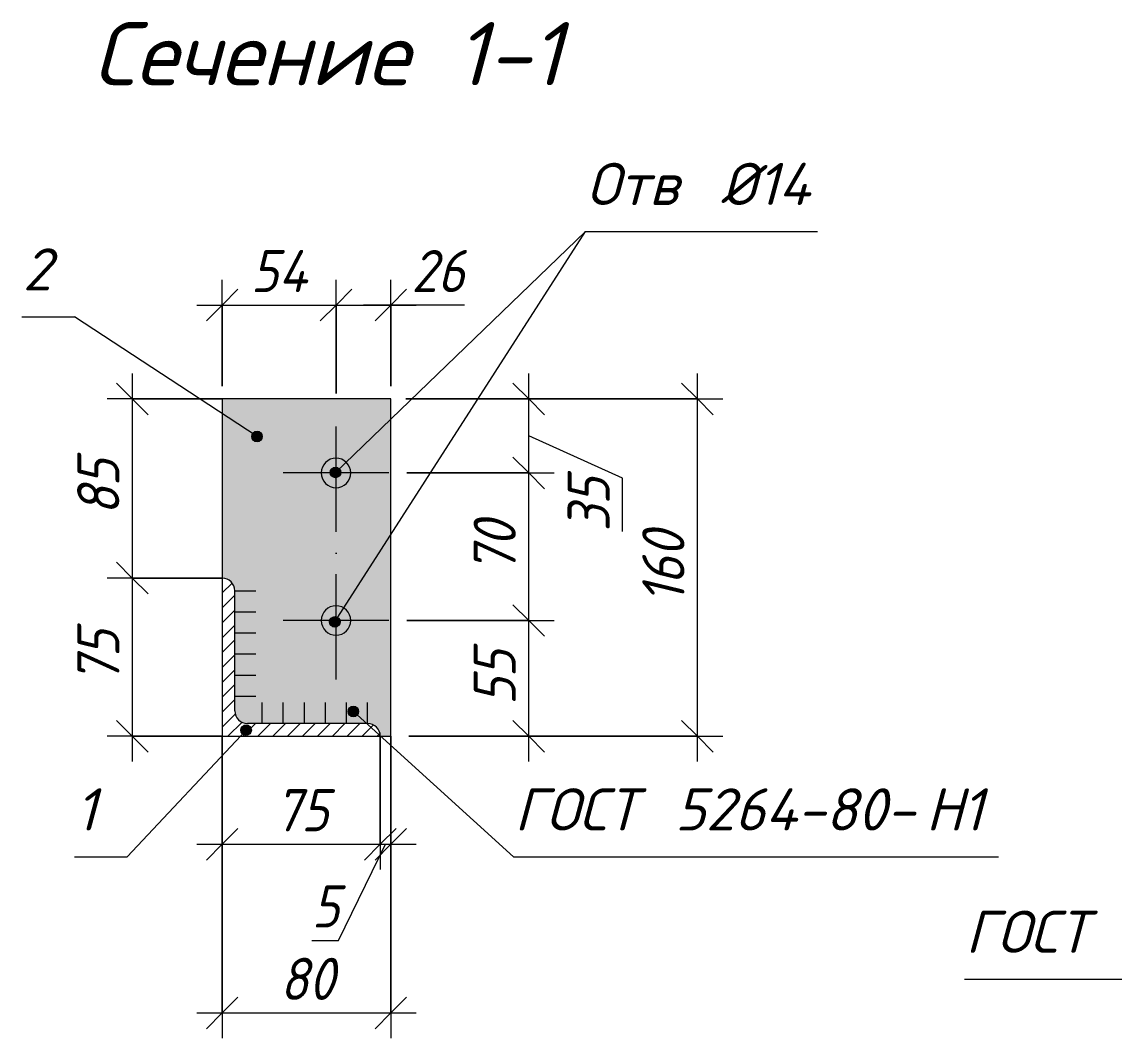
# Model space of a CAD drawing. Header units: millimetres. Extents: x -508 to 38670, y -99 to 8560.
# Drawn here: x 14527 to 15045, y 3527 to 4009 of the extents above; entities that cross this region are included whole.
import ezdxf

# ---------------------------------------------------------------- set-up
doc = ezdxf.new("R2010")
doc.units = ezdxf.units.MM
doc.linetypes.add('50_200_ШТРИХ_1Т_ш5_п1_п1_', pattern=[70, 50, -10, 0, -10])
for name, color, linetype, lineweight in [('A-ANNO-DIMS', 7, 'Continuous', 9), ('A-ANNO-DIMS-10', 7, 'Continuous', 9), ('A-ANNO-NOTE', 7, 'Continuous', 9), ('A-DETL', 7, 'Continuous', 9), ('A-DETL-1', 7, 'Continuous', 5), ('A-DETL-3', 7, 'Continuous', 20), ('A-DETL-4', 7, '50_200_ШТРИХ_1Т_ш5_п1_п1_', 5), ('A-DETL-GENF-1', 7, 'Continuous', 5), ('G-ANNO-TEXT', 7, 'Continuous', 9)]:
    doc.layers.add(name, color=color, linetype=linetype, lineweight=lineweight)
doc.layers.add('A-DETL-GENF-2', color=7, linetype='Continuous', lineweight=9, true_color=0xffffff)
doc.styles.add('ISOCPEUR_B_I', font='', dxfattribs={"height": 30})
doc.styles.add('ISOCPEUR_I_2', font='isocpeui.ttf', dxfattribs={"width": 0.9, "height": 20})
doc.styles.add('ISOCPEUR_I_4', font='isocpeui.ttf', dxfattribs={"height": 20})
doc.styles.get('ISOCPEUR_B_I').set_extended_font_data('ISOCPEUR', italic=True, bold=True)
doc.dimstyles.new('ISO-2_0_0_9К_СРЕДНИЙ_1', dxfattribs={"dimscale": 304.8, "dimtxt": 19.919624, "dimasz": 0.049213, "dimexe": 0.03937, "dimexo": 0, "dimgap": 0, "dimtad": 1, "dimdec": 0, "dimzin": 0, "dimdsep": 46, "dimtxsty": 'ISOCPEUR_I_2', "dimblk1": 'OBLIQUE', "dimblk2": 'OBLIQUE', "dimsah": 1, "dimcen": 0.09, "dimdle": 0.03937, "dimazin": 0, "dimtfac": 1, "dimtdec": 4, "dimtix": 1, "dimtmove": 0, "dimatfit": 3, "dimfxl": 1, "dimtvp": 1, "dimtolj": 1, "dimtzin": 0, "dimarcsym": 2})
doc.dimstyles.new('ISO-2_0_0_9К_СРЕДНИЙ_2', dxfattribs={"dimscale": 304.8, "dimtxt": 19.919624, "dimasz": 0.049213, "dimexe": 0.03937, "dimexo": 0, "dimgap": 0, "dimtad": 1, "dimdec": 0, "dimzin": 0, "dimdsep": 46, "dimtxsty": 'ISOCPEUR_I_2', "dimblk1": 'OBLIQUE', "dimblk2": 'OBLIQUE', "dimsah": 1, "dimcen": 0.09, "dimdle": 0.03937, "dimazin": 0, "dimtfac": 1, "dimtdec": 4, "dimtix": 1, "dimtmove": 1, "dimatfit": 3, "dimfxl": 1, "dimtvp": 1, "dimtolj": 1, "dimtzin": 0, "dimarcsym": 2})

# ---------------------------------------------------------------- blocks, each defined once
blk = doc.blocks.new('DIMBLOCK211-АР1_Фахверк из 2-х уголков Ф-11_ Ф-18-Ф-21_Узлы 2 эт_')
at = {"layer": 'A-ANNO-DIMS-10'}
for p, q in [((14579.46, 3842.25), (14579.46, 3745.25)), ((14622.09, 3830.25), (14567.46, 3830.25)), ((14579.46, 3830.25), (14622.09, 3830.25)), ((14622.09, 3745.25), (14567.46, 3745.25)), ((14579.46, 3745.25), (14622.09, 3745.25))]:
    blk.add_line(p, q, dxfattribs=at)
at = {"layer": 'A-ANNO-DIMS-10', "lineweight": 20}
for p, q in [((14579.46, 3830.25), (14571.96, 3837.75)), ((14579.46, 3830.25), (14586.96, 3822.75)), ((14579.46, 3745.25), (14571.96, 3752.75)), ((14579.46, 3745.25), (14586.96, 3737.75))]:
    blk.add_line(p, q, dxfattribs=at)
at = {"layer": 'A-ANNO-DIMS-10', "color": 0, "insert": (14553.33, 3775.11), "char_height": 20, "width": 30.3391, "attachment_point": 1, "rotation": 90, "line_spacing_factor": 1.149209, "style": 'ISOCPEUR_I_2'}
blk.add_mtext('85', dxfattribs=at)
blk = doc.blocks.new('_Oblique')
at = {"color": 0, "linetype": 'ByBlock', "lineweight": -2}
blk.add_line((-0.5, -0.5), (0.5, 0.5), dxfattribs=at)
blk = doc.blocks.new('DIMBLOCK212-АР1_Фахверк из 2-х уголков Ф-11_ Ф-18-Ф-21_Узлы 2 эт_')
at = {"layer": 'A-ANNO-DIMS-10', "lineweight": 20}
for p, q in [((14579.46, 3745.25), (14571.96, 3752.75)), ((14579.46, 3745.25), (14586.96, 3737.75)), ((14579.46, 3670.25), (14571.96, 3677.75)), ((14579.46, 3670.25), (14586.96, 3662.75))]:
    blk.add_line(p, q, dxfattribs=at)
at = {"layer": 'A-ANNO-DIMS-10'}
for p, q in [((14622.09, 3745.25), (14567.46, 3745.25)), ((14579.46, 3745.25), (14579.46, 3658.25)), ((14579.46, 3745.25), (14622.09, 3745.25)), ((14622.09, 3670.25), (14567.46, 3670.25)), ((14579.46, 3670.25), (14622.09, 3670.25))]:
    blk.add_line(p, q, dxfattribs=at)
at = {"layer": 'A-ANNO-DIMS-10', "color": 0, "insert": (14553.33, 3695.11), "char_height": 20, "width": 30.3391, "attachment_point": 1, "rotation": 90, "line_spacing_factor": 1.149209, "style": 'ISOCPEUR_I_2'}
blk.add_mtext('75', dxfattribs=at)
blk = doc.blocks.new('DIMBLOCK213-АР1_Фахверк из 2-х уголков Ф-11_ Ф-18-Ф-21_Узлы 2 эт_')
at = {"layer": 'A-ANNO-DIMS-10'}
for p, q in [((14622.09, 3836.31), (14622.09, 3886.77)), ((14676.09, 3832.83), (14676.09, 3886.77)), ((14610.09, 3874.77), (14676.09, 3874.77)), ((14622.09, 3874.77), (14622.09, 3836.31)), ((14676.09, 3874.77), (14676.09, 3832.83))]:
    blk.add_line(p, q, dxfattribs=at)
at = {"layer": 'A-ANNO-DIMS-10', "lineweight": 20}
for p, q in [((14622.09, 3874.77), (14629.59, 3882.27)), ((14676.09, 3874.77), (14683.59, 3882.27)), ((14622.09, 3874.77), (14614.59, 3867.27)), ((14676.09, 3874.77), (14668.59, 3867.27))]:
    blk.add_line(p, q, dxfattribs=at)
at = {"layer": 'A-ANNO-DIMS-10', "color": 0, "insert": (14635.68, 3900.9), "char_height": 20, "width": 32.1779, "attachment_point": 1, "line_spacing_factor": 1.149209, "style": 'ISOCPEUR_I_2'}
blk.add_mtext('54', dxfattribs=at)
blk = doc.blocks.new('DIMBLOCK214-АР1_Фахверк из 2-х уголков Ф-11_ Ф-18-Ф-21_Узлы 2 эт_')
at = {"layer": 'A-ANNO-DIMS-10'}
for p, q in [((14676.09, 3832.83), (14676.09, 3886.77)), ((14702.09, 3836.31), (14702.09, 3886.77)), ((14676.09, 3874.77), (14714.09, 3874.77)), ((14676.09, 3874.77), (14676.09, 3832.83)), ((14711.84, 3874.77), (14689.09, 3874.77)), ((14702.09, 3874.77), (14702.09, 3836.31)), ((14737.12, 3874.77), (14711.84, 3874.77))]:
    blk.add_line(p, q, dxfattribs=at)
at = {"layer": 'A-ANNO-DIMS-10', "lineweight": 20}
for p, q in [((14676.09, 3874.77), (14683.59, 3882.27)), ((14702.09, 3874.77), (14709.59, 3882.27)), ((14676.09, 3874.77), (14668.59, 3867.27)), ((14702.09, 3874.77), (14694.59, 3867.27))]:
    blk.add_line(p, q, dxfattribs=at)
at = {"layer": 'A-ANNO-DIMS-10', "color": 0, "insert": (14711.84, 3900.9), "char_height": 20, "width": 30.3391, "attachment_point": 1, "line_spacing_factor": 1.149209, "style": 'ISOCPEUR_I_2'}
blk.add_mtext('26', dxfattribs=at)
blk = doc.blocks.new('DIMBLOCK215-АР1_Фахверк из 2-х уголков Ф-11_ Ф-18-Ф-21_Узлы 2 эт_')
at = {"layer": 'A-ANNO-DIMS-10', "lineweight": 20}
for p, q in [((14767.51, 3725.14), (14760.01, 3732.64)), ((14767.51, 3725.14), (14775.01, 3717.64)), ((14767.51, 3670.25), (14760.01, 3677.75)), ((14767.51, 3670.25), (14775.01, 3662.75))]:
    blk.add_line(p, q, dxfattribs=at)
at = {"layer": 'A-ANNO-DIMS-10'}
for p, q in [((14709.69, 3725.14), (14779.51, 3725.14)), ((14767.51, 3725.14), (14709.69, 3725.14)), ((14767.51, 3658.25), (14767.51, 3725.14)), ((14710.69, 3670.25), (14779.51, 3670.25)), ((14767.51, 3670.25), (14710.69, 3670.25))]:
    blk.add_line(p, q, dxfattribs=at)
at = {"layer": 'A-ANNO-DIMS-10', "color": 0, "insert": (14741.38, 3685.05), "char_height": 20, "width": 30.3391, "attachment_point": 1, "rotation": 90, "line_spacing_factor": 1.149209, "style": 'ISOCPEUR_I_2'}
blk.add_mtext('55', dxfattribs=at)
blk = doc.blocks.new('DIMBLOCK216-АР1_Фахверк из 2-х уголков Ф-11_ Ф-18-Ф-21_Узлы 2 эт_')
at = {"layer": 'A-ANNO-DIMS-10', "lineweight": 20}
for p, q in [((14767.51, 3795.14), (14760.01, 3802.64)), ((14767.51, 3795.14), (14775.01, 3787.64)), ((14767.51, 3725.14), (14760.01, 3732.64)), ((14767.51, 3725.14), (14775.01, 3717.64))]:
    blk.add_line(p, q, dxfattribs=at)
at = {"layer": 'A-ANNO-DIMS-10'}
for p, q in [((14709.69, 3795.14), (14779.51, 3795.14)), ((14767.51, 3795.14), (14709.69, 3795.14)), ((14767.51, 3725.14), (14767.51, 3795.14)), ((14709.69, 3725.14), (14779.51, 3725.14)), ((14767.51, 3725.14), (14709.69, 3725.14))]:
    blk.add_line(p, q, dxfattribs=at)
at = {"layer": 'A-ANNO-DIMS-10', "color": 0, "insert": (14741.38, 3747.5), "char_height": 20, "width": 30.3391, "attachment_point": 1, "rotation": 90, "line_spacing_factor": 1.149209, "style": 'ISOCPEUR_I_2'}
blk.add_mtext('70', dxfattribs=at)
blk = doc.blocks.new('DIMBLOCK217-АР1_Фахверк из 2-х уголков Ф-11_ Ф-18-Ф-21_Узлы 2 эт_')
at = {"layer": 'A-ANNO-DIMS-10'}
for p, q in [((14767.51, 3795.14), (14767.51, 3842.25)), ((14709.2, 3830.25), (14779.51, 3830.25)), ((14767.51, 3830.25), (14709.2, 3830.25)), ((14812.07, 3792.65), (14767.51, 3812.7)), ((14709.69, 3795.14), (14779.51, 3795.14)), ((14767.51, 3795.14), (14709.69, 3795.14)), ((14812.07, 3767.37), (14812.07, 3792.65))]:
    blk.add_line(p, q, dxfattribs=at)
at = {"layer": 'A-ANNO-DIMS-10', "lineweight": 20}
for p, q in [((14767.51, 3830.25), (14760.01, 3837.75)), ((14767.51, 3830.25), (14775.01, 3822.75)), ((14767.51, 3795.14), (14760.01, 3802.64)), ((14767.51, 3795.14), (14775.01, 3787.64))]:
    blk.add_line(p, q, dxfattribs=at)
at = {"layer": 'A-ANNO-DIMS-10', "color": 0, "insert": (14785.94, 3767.37), "char_height": 20, "width": 30.3391, "attachment_point": 1, "rotation": 90, "line_spacing_factor": 1.149209, "style": 'ISOCPEUR_I_2'}
blk.add_mtext('35', dxfattribs=at)
blk = doc.blocks.new('DIMBLOCK218-АР1_Фахверк из 2-х уголков Ф-11_ Ф-18-Ф-21_Узлы 2 эт_')
at = {"layer": 'A-ANNO-DIMS-10'}
for p, q in [((14847.51, 3658.25), (14847.51, 3842.25)), ((14710.69, 3830.25), (14859.51, 3830.25)), ((14847.51, 3830.25), (14710.69, 3830.25)), ((14710.69, 3670.25), (14859.51, 3670.25)), ((14847.51, 3670.25), (14710.69, 3670.25))]:
    blk.add_line(p, q, dxfattribs=at)
at = {"layer": 'A-ANNO-DIMS-10', "lineweight": 20}
for p, q in [((14847.51, 3830.25), (14840.01, 3837.75)), ((14847.51, 3830.25), (14855.01, 3822.75)), ((14847.51, 3670.25), (14840.01, 3677.75)), ((14847.51, 3670.25), (14855.01, 3662.75))]:
    blk.add_line(p, q, dxfattribs=at)
at = {"layer": 'A-ANNO-DIMS-10', "color": 0, "insert": (14821.38, 3733.21), "char_height": 20, "width": 40.9118, "attachment_point": 1, "rotation": 90, "line_spacing_factor": 1.149209, "style": 'ISOCPEUR_I_2'}
blk.add_mtext('160', dxfattribs=at)
blk = doc.blocks.new('DIMBLOCK219-АР1_Фахверк из 2-х уголков Ф-11_ Ф-18-Ф-21_Узлы 2 эт_')
at = {"layer": 'A-ANNO-DIMS-10'}
for p, q in [((14622.09, 3670.25), (14622.09, 3527.01)), ((14622.09, 3539.01), (14622.09, 3670.25)), ((14702.09, 3670.25), (14702.09, 3527.01)), ((14702.09, 3539.01), (14702.09, 3670.25)), ((14610.09, 3539.01), (14714.09, 3539.01))]:
    blk.add_line(p, q, dxfattribs=at)
at = {"layer": 'A-ANNO-DIMS-10', "lineweight": 20}
for p, q in [((14622.09, 3539.01), (14629.59, 3546.51)), ((14702.09, 3539.01), (14709.59, 3546.51)), ((14622.09, 3539.01), (14614.59, 3531.51)), ((14702.09, 3539.01), (14694.59, 3531.51))]:
    blk.add_line(p, q, dxfattribs=at)
at = {"layer": 'A-ANNO-DIMS-10', "color": 0, "insert": (14649.45, 3565.14), "char_height": 20, "width": 30.3391, "attachment_point": 1, "line_spacing_factor": 1.149209, "style": 'ISOCPEUR_I_2'}
blk.add_mtext('80', dxfattribs=at)
blk = doc.blocks.new('DIMBLOCK220-АР1_Фахверк из 2-х уголков Ф-11_ Ф-18-Ф-21_Узлы 2 эт_')
at = {"layer": 'A-ANNO-DIMS-10'}
for p, q in [((14622.09, 3670.25), (14622.09, 3607.01)), ((14622.09, 3619.01), (14622.09, 3670.25)), ((14697.09, 3670.25), (14697.09, 3607.01)), ((14697.09, 3619.01), (14697.09, 3670.25)), ((14610.09, 3619.01), (14697.09, 3619.01))]:
    blk.add_line(p, q, dxfattribs=at)
at = {"layer": 'A-ANNO-DIMS-10', "lineweight": 20}
for p, q in [((14622.09, 3619.01), (14629.59, 3626.51)), ((14697.09, 3619.01), (14704.59, 3626.51)), ((14622.09, 3619.01), (14614.59, 3611.51)), ((14697.09, 3619.01), (14689.59, 3611.51))]:
    blk.add_line(p, q, dxfattribs=at)
at = {"layer": 'A-ANNO-DIMS-10', "color": 0, "insert": (14646.95, 3645.14), "char_height": 20, "width": 30.3391, "attachment_point": 1, "line_spacing_factor": 1.149209, "style": 'ISOCPEUR_I_2'}
blk.add_mtext('75', dxfattribs=at)
blk = doc.blocks.new('DIMBLOCK221-АР1_Фахверк из 2-х уголков Ф-11_ Ф-18-Ф-21_Узлы 2 эт_')
at = {"layer": 'A-ANNO-DIMS-10'}
for p, q in [((14697.09, 3670.25), (14697.09, 3607.01)), ((14697.09, 3619.01), (14697.09, 3670.25)), ((14702.09, 3670.25), (14702.09, 3607.01)), ((14702.09, 3619.01), (14702.09, 3670.25)), ((14677.28, 3573.4), (14699.59, 3619.01)), ((14697.09, 3619.01), (14714.09, 3619.01)), ((14664.64, 3573.4), (14677.28, 3573.4))]:
    blk.add_line(p, q, dxfattribs=at)
at = {"layer": 'A-ANNO-DIMS-10', "lineweight": 20}
for p, q in [((14697.09, 3619.01), (14704.59, 3626.51)), ((14702.09, 3619.01), (14709.59, 3626.51)), ((14697.09, 3619.01), (14689.59, 3611.51)), ((14702.09, 3619.01), (14694.59, 3611.51))]:
    blk.add_line(p, q, dxfattribs=at)
at = {"layer": 'A-ANNO-DIMS-10', "color": 0, "insert": (14664.64, 3599.53), "char_height": 20, "width": 15.1696, "attachment_point": 1, "line_spacing_factor": 1.149209, "style": 'ISOCPEUR_I_2'}
blk.add_mtext('\\fISOCPEUR|b0|i1|c204|p34|;\\W.9;5', dxfattribs=at)
blk = doc.blocks.new('_AT__Текстовая выноска1 - _AT__Текстовая выноска-30601245-АР1_Фахверк из 2-х уголков Ф-11_ Ф-18-Ф-21_Узлы 2 эт_')
at = {"layer": 'A-ANNO-NOTE'}
blk.add_line((0, 0), (2.5, 0), dxfattribs=at)
blk = doc.blocks.new('_AT__Текстовая выноска 2_0 - _AT__Текстовая выноска 2_0-30620702-АР1_Фахверк из 2-х уголков Ф-11_ Ф-18-Ф-21_Узлы 2 эт_')
at = {"layer": 'A-ANNO-NOTE'}
blk.add_line((0, 0), (11, 0), dxfattribs=at)
blk = doc.blocks.new('_AT__Текстовая выноска 2_0 - _AT__Текстовая выноска 2_0-30620701-АР1_Фахверк из 2-х уголков Ф-11_ Ф-18-Ф-21_Узлы 2 эт_')
at = {"layer": 'A-ANNO-NOTE'}
blk.add_line((0, 0), (23, 0), dxfattribs=at)

msp = doc.modelspace()

# ---------------------------------------------------------------- hatches: boundary and pattern name
at = {"layer": 'A-ANNO-NOTE'}
h = msp.add_hatch(color=256, dxfattribs=at)
edge = h.paths.add_edge_path(flags=0)
edge.add_arc((14638.62, 3812.42), 2.5, 0, 360)
h = msp.add_hatch(color=256, dxfattribs=at)
edge = h.paths.add_edge_path(flags=0)
edge.add_arc((14675.85, 3795.37), 2.5, 0, 360)
h = msp.add_hatch(color=256, dxfattribs=at)
edge = h.paths.add_edge_path(flags=0)
edge.add_arc((14675.53, 3724.47), 2.5, 0, 360)
h = msp.add_hatch(color=256, dxfattribs=at)
edge = h.paths.add_edge_path(flags=0)
edge.add_arc((14684.33, 3681.97), 2.5, 0, 360)
h = msp.add_hatch(color=256, dxfattribs=at)
edge = h.paths.add_edge_path(flags=0)
edge.add_arc((14633.45, 3673.13), 2.5, 0, 360)
at = {"layer": 'A-DETL-GENF-1'}
h = msp.add_hatch(dxfattribs=at)
h.set_pattern_fill('FP_11', color=256, style=0, pattern_type=2)
h.set_pattern_definition([(45, (9420.1834, 0), (-3.535534, 3.535534), [])])
h.paths.add_polyline_path([(14629.85, 3670.25), (14697.09, 3670.25), (14696.89, 3671.81), (14696.29, 3673.25), (14695.33, 3674.5), (14694.09, 3675.45), (14692.64, 3676.05), (14691.09, 3676.25), (14634.09, 3676.25), (14632.54, 3676.46), (14631.09, 3677.06), (14629.85, 3678.01), (14628.9, 3679.25), (14628.3, 3680.7), (14628.09, 3682.25), (14628.09, 3739.25), (14627.89, 3740.81), (14627.29, 3742.25), (14626.33, 3743.5), (14625.09, 3744.45), (14623.64, 3745.05), (14622.09, 3745.25), (14622.09, 3670.25), (14629.23, 3670.25)], flags=0)
at = {"layer": 'A-DETL-GENF-2'}
h = msp.add_hatch(color=256, dxfattribs=at)
h.paths.add_polyline_path([(14697.09, 3670.25), (14702.09, 3670.25), (14702.09, 3830.25), (14622.09, 3830.25), (14622.09, 3745.25), (14623.64, 3745.05), (14625.09, 3744.45), (14626.33, 3743.5), (14627.29, 3742.25), (14627.89, 3740.81), (14628.09, 3739.25), (14628.09, 3682.25), (14628.3, 3680.7), (14628.9, 3679.25), (14629.85, 3678.01), (14631.09, 3677.06), (14632.54, 3676.46), (14634.09, 3676.25), (14691.09, 3676.25), (14692.64, 3676.05), (14694.09, 3675.45), (14695.33, 3674.5), (14696.29, 3673.25), (14696.89, 3671.81)], flags=0)
h.paths.add_polyline_path([(14676.09, 3718.14), (14674.28, 3718.38), (14672.59, 3719.08), (14671.14, 3720.19), (14670.03, 3721.64), (14669.33, 3723.33), (14669.09, 3725.14), (14669.33, 3726.95), (14670.03, 3728.64), (14671.14, 3730.09), (14672.59, 3731.2), (14674.28, 3731.9), (14676.09, 3732.14), (14677.9, 3731.9), (14679.59, 3731.2), (14681.04, 3730.09), (14682.15, 3728.64), (14682.85, 3726.95), (14683.09, 3725.14), (14682.85, 3723.33), (14682.15, 3721.64), (14681.04, 3720.19), (14679.59, 3719.08), (14677.9, 3718.38)], flags=0)
h.paths.add_polyline_path([(14676.09, 3788.14), (14674.28, 3788.38), (14672.59, 3789.08), (14671.14, 3790.19), (14670.03, 3791.64), (14669.33, 3793.33), (14669.09, 3795.14), (14669.33, 3796.95), (14670.03, 3798.64), (14671.14, 3800.09), (14672.59, 3801.2), (14674.28, 3801.9), (14676.09, 3802.14), (14677.9, 3801.9), (14679.59, 3801.2), (14681.04, 3800.09), (14682.15, 3798.64), (14682.85, 3796.95), (14683.09, 3795.14), (14682.85, 3793.33), (14682.15, 3791.64), (14681.04, 3790.19), (14679.59, 3789.08), (14677.9, 3788.38)], flags=0)
for points in [[(14676.09, 3788.14), (14677.9, 3788.38), (14679.59, 3789.08), (14681.04, 3790.19), (14682.15, 3791.64), (14682.85, 3793.33), (14683.09, 3795.14), (14682.85, 3796.95), (14682.15, 3798.64), (14681.04, 3800.09), (14679.59, 3801.2), (14677.9, 3801.9), (14676.09, 3802.14), (14674.28, 3801.9), (14672.59, 3801.2), (14671.14, 3800.09), (14670.03, 3798.64), (14669.33, 3796.95), (14669.09, 3795.14), (14669.33, 3793.33), (14670.03, 3791.64), (14671.14, 3790.19), (14672.59, 3789.08), (14674.28, 3788.38)], [(14676.09, 3718.14), (14677.9, 3718.38), (14679.59, 3719.08), (14681.04, 3720.19), (14682.15, 3721.64), (14682.85, 3723.33), (14683.09, 3725.14), (14682.85, 3726.95), (14682.15, 3728.64), (14681.04, 3730.09), (14679.59, 3731.2), (14677.9, 3731.9), (14676.09, 3732.14), (14674.28, 3731.9), (14672.59, 3731.2), (14671.14, 3730.09), (14670.03, 3728.64), (14669.33, 3726.95), (14669.09, 3725.14), (14669.33, 3723.33), (14670.03, 3721.64), (14671.14, 3720.19), (14672.59, 3719.08), (14674.28, 3718.38)]]:
    msp.add_hatch(color=256, dxfattribs=at).paths.add_polyline_path(points, flags=0)

# ---------------------------------------------------------------- linework, layer by layer
at = {"layer": 'A-ANNO-NOTE'}
for p, q in [((14675.53, 3724.47), (14794.49, 3909.71)), ((14675.85, 3795.37), (14794.49, 3909.71)), ((14638.62, 3812.42), (14552.06, 3869.16)), ((14684.33, 3681.97), (14760.29, 3613)), ((14633.45, 3673.13), (14577.06, 3613))]:
    msp.add_line(p, q, dxfattribs=at)
for centre in [(14638.62, 3812.42), (14675.85, 3795.37), (14675.53, 3724.47), (14684.33, 3681.97), (14633.45, 3673.13)]:
    msp.add_circle(centre, 2.5, dxfattribs=at)
at = {"layer": 'A-DETL'}
for p, q in [((14702.09, 3830.25), (14622.09, 3830.25)), ((14622.09, 3830.25), (14622.09, 3745.25)), ((14702.09, 3670.25), (14702.09, 3830.25)), ((14697.09, 3670.25), (14702.09, 3670.25))]:
    msp.add_line(p, q, dxfattribs=at)
for centre, start, end in [((14676.09, 3795.14), 90, 270), ((14676.09, 3795.14), 270, 90), ((14676.09, 3725.14), 90, 270), ((14676.09, 3725.14), 270, 90)]:
    msp.add_arc(centre, 7, start, end, dxfattribs=at)
at = {"layer": 'A-DETL-1'}
for p, q in [((14628.09, 3739.25), (14638.09, 3739.25)), ((14628.09, 3729.25), (14638.09, 3729.25)), ((14628.09, 3719.25), (14638.09, 3719.25)), ((14628.09, 3709.25), (14638.09, 3709.25)), ((14628.09, 3699.25), (14638.09, 3699.25)), ((14628.09, 3689.25), (14638.09, 3689.25)), ((14641.09, 3676.25), (14641.09, 3686.25)), ((14651.09, 3676.25), (14651.09, 3686.25)), ((14661.09, 3676.25), (14661.09, 3686.25)), ((14671.09, 3676.25), (14671.09, 3686.25)), ((14681.09, 3676.25), (14681.09, 3686.25)), ((14691.09, 3676.25), (14691.09, 3686.25))]:
    msp.add_line(p, q, dxfattribs=at)
at = {"layer": 'A-DETL-3'}
for p, q in [((14622.09, 3745.25), (14622.09, 3670.25)), ((14628.09, 3682.25), (14628.09, 3739.25)), ((14691.09, 3676.25), (14634.09, 3676.25)), ((14622.09, 3670.25), (14697.09, 3670.25))]:
    msp.add_line(p, q, dxfattribs=at)
for centre, start, end in [((14622.09, 3739.25), 0, 90), ((14634.09, 3682.25), 180, 270), ((14691.09, 3670.25), 360, 90)]:
    msp.add_arc(centre, 6, start, end, dxfattribs=at)
at = {"layer": 'A-DETL-4'}
for p, q in [((14676.09, 3697.14), (14676.09, 3822.14)), ((14701.09, 3795.14), (14651.09, 3795.14)), ((14701.09, 3725.14), (14651.09, 3725.14))]:
    msp.add_line(p, q, dxfattribs=at)

# ---------------------------------------------------------------- block references
at = {"layer": 'A-ANNO-NOTE', "xscale": 10, "yscale": 10, "zscale": 10}
for name, p in [('_AT__Текстовая выноска 2_0 - _AT__Текстовая выноска 2_0-30620702-АР1_Фахверк из 2-х уголков Ф-11_ Ф-18-Ф-21_Узлы 2 эт_', (14794.49, 3909.71)), ('_AT__Текстовая выноска1 - _AT__Текстовая выноска-30601245-АР1_Фахверк из 2-х уголков Ф-11_ Ф-18-Ф-21_Узлы 2 эт_', (14527.06, 3869.16)), ('_AT__Текстовая выноска1 - _AT__Текстовая выноска-30601245-АР1_Фахверк из 2-х уголков Ф-11_ Ф-18-Ф-21_Узлы 2 эт_', (14552.06, 3613)), ('_AT__Текстовая выноска 2_0 - _AT__Текстовая выноска 2_0-30620701-АР1_Фахверк из 2-х уголков Ф-11_ Ф-18-Ф-21_Узлы 2 эт_', (14760.29, 3613)), ('_AT__Текстовая выноска 2_0 - _AT__Текстовая выноска 2_0-30620701-АР1_Фахверк из 2-х уголков Ф-11_ Ф-18-Ф-21_Узлы 2 эт_', (14974.28, 3554.97))]:
    msp.add_blockref(name, p, dxfattribs=at)

# ---------------------------------------------------------------- texts
at = {"layer": 'A-ANNO-NOTE', "char_height": 20, "attachment_point": 1, "style": 'ISOCPEUR_I_4'}
for s, insert, width in [('Отв', (14794.9, 3942.23), 61.7299), (' Ø14', (14845.83, 3942.23), 74.5569), ('\\fISOCPEUR|b0|i1|c204|p34|;2', (14527.47, 3901.69), 17.6371), ('\\fISOCPEUR|b0|i1|c204|p34|;1', (14552.47, 3645.53), 12.827), ('ГОСТ', (14760.7, 3645.53), 76.962), (' 5264-80-', (14824.2, 3645.53), 159.5358), ('\\fISOCPEUR|b0|i1|c204|p34|;Н', (14955.83, 3645.53), 20.8439), ('\\fISOCPEUR|b0|i1|c204|p34|;1', (14973.03, 3645.53), 12.827), ('ГОСТ', (14974.69, 3587.5), 76.962)]:
    msp.add_mtext(s, dxfattribs=dict(at, insert=insert, width=width))
at = {"layer": 'G-ANNO-TEXT', "char_height": 30, "attachment_point": 1, "style": 'ISOCPEUR_B_I'}
for s, insert, width in [('Сечение', (14560.82, 4009.02), 185.1898), (' 1-1', (14713.62, 4009.02), 88.1856)]:
    msp.add_mtext(s, dxfattribs=dict(at, insert=insert, width=width))

# ---------------------------------------------------------------- dimensions: what is measured, and where the dimension line sits
at = {"layer": 'A-ANNO-DIMS'}
for base, p1, p2, override, picture, middle in [((14676.09, 3874.77), (14622.09, 3836.31), (14676.09, 3832.83), {"dimpost": '<>', "dimfxl": 54.111981}, 'DIMBLOCK213-АР1_Фахверк из 2-х уголков Ф-11_ Ф-18-Ф-21_Узлы 2 эт_', (14649.09, 3884.77)), ((14702.09, 3539.01), (14622.09, 3670.25), (14702.09, 3670.25), {"dimpost": '<>', "dimfxl": 80}, 'DIMBLOCK219-АР1_Фахверк из 2-х уголков Ф-11_ Ф-18-Ф-21_Узлы 2 эт_', (14662.09, 3549.01)), ((14697.09, 3619.01), (14622.09, 3670.25), (14697.09, 3670.25), {"dimpost": '<>', "dimfxl": 75}, 'DIMBLOCK220-АР1_Фахверк из 2-х уголков Ф-11_ Ф-18-Ф-21_Узлы 2 эт_', (14659.59, 3629.14))]:
    dim = msp.add_linear_dim(base=base, p1=p1, p2=p2, dimstyle='ISO-2_0_0_9К_СРЕДНИЙ_1', override=override, dxfattribs=at)
    dim.commit()
    dim.dimension.update_dxf_attribs({"geometry": picture, "text_midpoint": middle})
for base, p1, p2, override, picture, middle in [((14702.09, 3874.77), (14676.09, 3832.83), (14702.09, 3836.31), {"dimpost": '<>', "dimfxl": 26.231784}, 'DIMBLOCK214-АР1_Фахверк из 2-х уголков Ф-11_ Ф-18-Ф-21_Узлы 2 эт_', (14727.01, 3887.57)), ((14702.09, 3619.01), (14697.09, 3670.25), (14702.09, 3670.25), {"dimpost": '<>', "dimfxl": 5}, 'DIMBLOCK221-АР1_Фахверк из 2-х уголков Ф-11_ Ф-18-Ф-21_Узлы 2 эт_', (14672.22, 3586.2))]:
    dim = msp.add_linear_dim(base=base, p1=p1, p2=p2, dimstyle='ISO-2_0_0_9К_СРЕДНИЙ_2', override=override, dxfattribs=at)
    dim.commit()
    dim.dimension.update_dxf_attribs({"geometry": picture, "text_midpoint": middle, "dimtype": 160})
for base, p1, p2, override, picture, middle in [((14579.46, 3745.25), (14622.09, 3830.25), (14622.09, 3745.25), {"dimpost": '<>', "dimfxl": 85}, 'DIMBLOCK211-АР1_Фахверк из 2-х уголков Ф-11_ Ф-18-Ф-21_Узлы 2 эт_', (14569.46, 3787.75)), ((14847.51, 3830.25), (14710.69, 3670.25), (14710.69, 3830.25), {"dimpost": '<>', "dimfxl": 160}, 'DIMBLOCK218-АР1_Фахверк из 2-х уголков Ф-11_ Ф-18-Ф-21_Узлы 2 эт_', (14837.51, 3750.25)), ((14767.51, 3795.14), (14709.69, 3725.14), (14709.69, 3795.14), {"dimpost": '<>', "dimfxl": 70}, 'DIMBLOCK216-АР1_Фахверк из 2-х уголков Ф-11_ Ф-18-Ф-21_Узлы 2 эт_', (14757.38, 3760.14)), ((14579.46, 3670.25), (14622.09, 3745.25), (14622.09, 3670.25), {"dimpost": '<>', "dimfxl": 75}, 'DIMBLOCK212-АР1_Фахверк из 2-х уголков Ф-11_ Ф-18-Ф-21_Узлы 2 эт_', (14569.33, 3707.75)), ((14767.51, 3725.14), (14710.69, 3670.25), (14709.69, 3725.14), {"dimpost": '<>', "dimfxl": 54.891395}, 'DIMBLOCK215-АР1_Фахверк из 2-х уголков Ф-11_ Ф-18-Ф-21_Узлы 2 эт_', (14757.51, 3697.7))]:
    dim = msp.add_linear_dim(base=base, p1=p1, p2=p2, angle=90, dimstyle='ISO-2_0_0_9К_СРЕДНИЙ_1', override=override, dxfattribs=at)
    dim.commit()
    dim.dimension.update_dxf_attribs({"geometry": picture, "text_midpoint": middle})
dim = msp.add_linear_dim(base=(14767.51, 3830.25), p1=(14709.69, 3795.14), p2=(14709.2, 3830.25), angle=90, dimstyle='ISO-2_0_0_9К_СРЕДНИЙ_2', override={"dimpost": '<>', "dimfxl": 35.121229}, dxfattribs=at)
dim.commit()
dim.dimension.update_dxf_attribs({"geometry": 'DIMBLOCK217-АР1_Фахверк из 2-х уголков Ф-11_ Ф-18-Ф-21_Узлы 2 эт_', "text_midpoint": (14799.28, 3782.54), "dimtype": 160, "text_rotation": 90})

doc.saveas('drawing.dxf')
